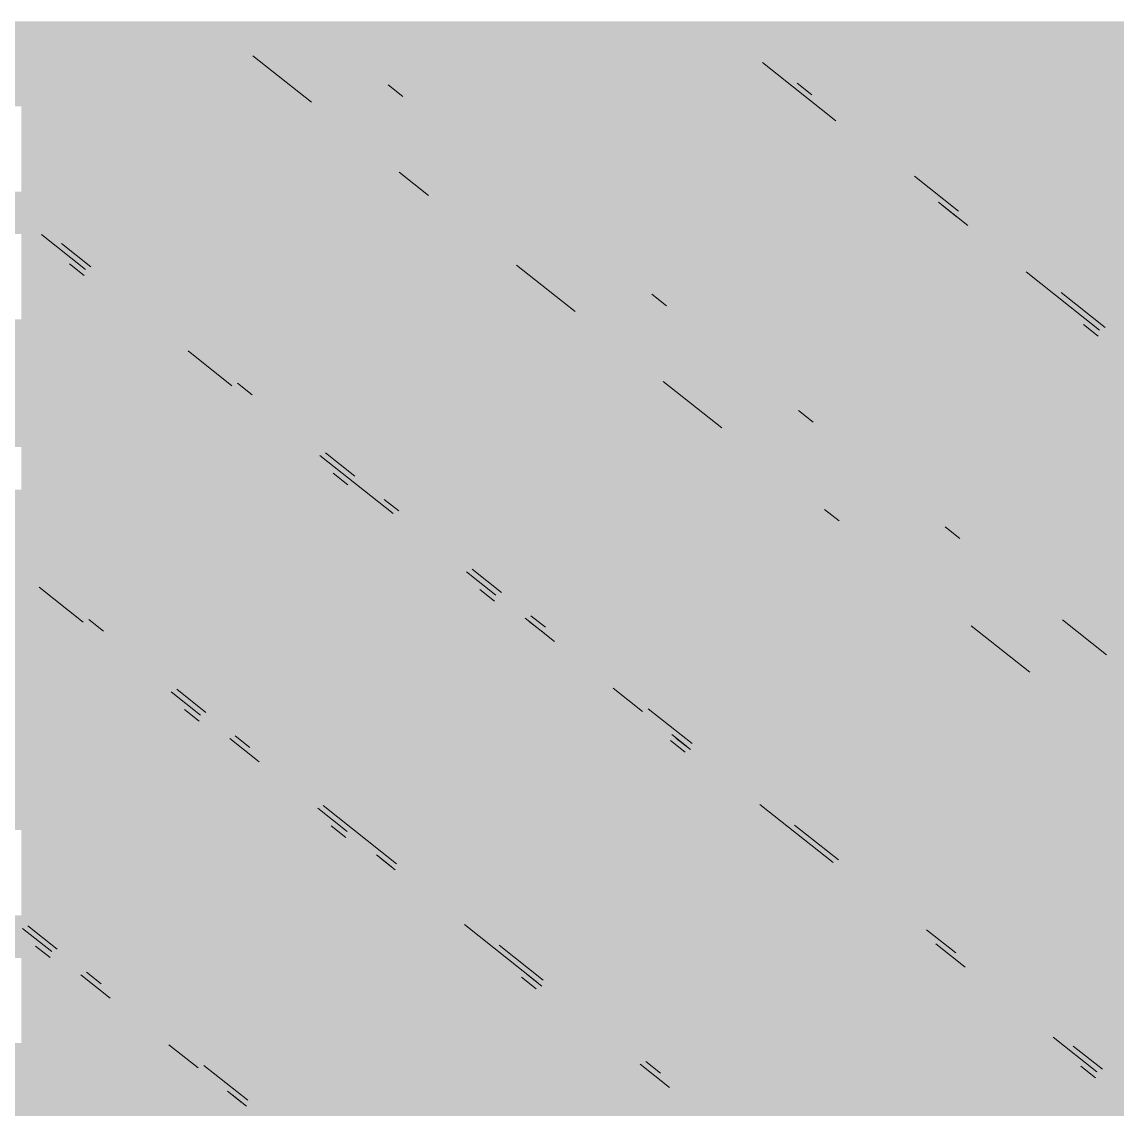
# Model space of a CAD drawing. Header units: millimetres. Extents: x 5 to 1315, y 5 to 292.
# Drawn here: x 1174.11 to 1176.59, y 91.334 to 93.796 of the extents above; entities that cross this region are included whole.
import ezdxf

# ---------------------------------------------------------------- set-up
doc = ezdxf.new("R2010")
doc.units = ezdxf.units.MM
doc.layers.add('EXISTING', color=7, linetype='Continuous')
doc.layers.add('IMAGES', color=7, linetype='Continuous')

# ---------------------------------------------------------------- blocks, each defined once
blk = doc.blocks.new('SHEET_03')
at = {"layer": 'EXISTING', "color": 250, "lineweight": 9}
for p, q in [((274.6327, 93.719), (274.7655, 93.6137)), ((275.7869, 93.7035), (275.9529, 93.5718)), ((274.9723, 93.6269), (274.9392, 93.6533)), ((275.899, 93.6303), (275.8658, 93.6567)), ((274.9646, 93.4556), (275.031, 93.4029)), ((276.231, 93.367), (276.1314, 93.446)), ((276.1853, 93.3874), (276.2517, 93.3348)), ((276.2278, 93.3533), (276.1946, 93.3797)), ((274.1543, 93.3143), (274.2539, 93.2353)), ((274.2664, 93.2412), (274.2, 93.2939)), ((274.2508, 93.2217), (274.2176, 93.248)), ((275.2302, 93.2449), (275.363, 93.1396)), ((276.3844, 93.2294), (276.5504, 93.0977)), ((275.5699, 93.1528), (275.5367, 93.1792)), ((276.5629, 93.1036), (276.4633, 93.1826)), ((276.5473, 93.0841), (276.5141, 93.1104)), ((274.4863, 93.0509), (274.5858, 92.9719)), ((274.6315, 92.9515), (274.5983, 92.9778)), ((275.5622, 92.9815), (275.6949, 92.8762)), ((275.9018, 92.8894), (275.8686, 92.9158)), ((274.8639, 92.7671), (274.7975, 92.8198)), ((274.785, 92.8139), (274.951, 92.6822)), ((274.8483, 92.7476), (274.8151, 92.7739)), ((274.9635, 92.6881), (274.9303, 92.7144)), ((275.9273, 92.6918), (275.9605, 92.6655)), ((276.2338, 92.6261), (276.2006, 92.6524)), ((275.117, 92.5505), (275.1834, 92.4978)), ((275.1959, 92.5037), (275.1295, 92.5564)), ((274.1493, 92.5154), (274.2489, 92.4364)), ((275.1802, 92.4842), (275.147, 92.5105)), ((275.2954, 92.4247), (275.2622, 92.451)), ((274.2946, 92.416), (274.2614, 92.4423)), ((275.2498, 92.4451), (275.3161, 92.3925)), ((275.2923, 92.4111), (275.2591, 92.4374)), ((276.2593, 92.4284), (276.392, 92.323)), ((276.5657, 92.3627), (276.4661, 92.4417)), ((274.4481, 92.2784), (274.5145, 92.2257)), ((274.5269, 92.2316), (274.4606, 92.2843)), ((275.4489, 92.2871), (275.5153, 92.2344)), ((274.5113, 92.2121), (274.4781, 92.2384)), ((275.6274, 92.1613), (275.5278, 92.2403)), ((274.6265, 92.1526), (274.5933, 92.1789)), ((275.5817, 92.1818), (275.6149, 92.1554)), ((274.5808, 92.173), (274.6472, 92.1204)), ((275.6118, 92.1418), (275.5786, 92.1681)), ((275.6243, 92.1477), (275.5911, 92.174)), ((274.78, 92.015), (274.8464, 91.9623)), ((274.9585, 91.8892), (274.7925, 92.0209)), ((275.7809, 92.0237), (275.9469, 91.892)), ((275.9593, 91.8979), (275.8598, 91.9769)), ((274.8433, 91.9487), (274.8101, 91.975)), ((274.9128, 91.9097), (274.946, 91.8833)), ((274.9554, 91.8756), (274.9222, 91.9019)), ((274.1111, 91.7429), (274.1775, 91.6902)), ((274.19, 91.6961), (274.1236, 91.7488)), ((275.112, 91.7516), (275.278, 91.6199)), ((276.2249, 91.6872), (276.1585, 91.7399)), ((275.2904, 91.6258), (275.1909, 91.7048)), ((276.1792, 91.7077), (276.2456, 91.655)), ((274.1744, 91.6766), (274.1412, 91.7029)), ((274.2439, 91.6375), (274.3103, 91.5849)), ((274.2896, 91.6171), (274.2564, 91.6434)), ((275.2748, 91.6063), (275.2416, 91.6326)), ((275.2873, 91.6122), (275.2541, 91.6385)), ((276.4448, 91.4969), (276.5444, 91.4179)), ((274.4431, 91.4795), (274.5095, 91.4268)), ((276.5569, 91.4238), (276.4905, 91.4765)), ((274.6215, 91.3537), (274.522, 91.4327)), ((275.5103, 91.4355), (275.5767, 91.3829)), ((275.556, 91.4151), (275.5228, 91.4414)), ((276.5412, 91.4043), (276.508, 91.4306)), ((274.5759, 91.3742), (274.609, 91.3478)), ((274.6184, 91.3401), (274.5852, 91.3664))]:
    blk.add_line(p, q, dxfattribs=at)
at = {"layer": 'IMAGES', "color": 7}
for points in [[(273.82, 93.7006), (274.3018, 93.7006), (273.82, 93.797), (274.3018, 93.797)], [(274.3018, 93.7006), (274.3982, 93.7006), (274.3018, 93.797), (274.3982, 93.797)], [(274.3982, 93.7006), (274.4945, 93.7006), (274.3982, 93.797), (274.4945, 93.797)], [(274.4945, 93.7006), (274.5909, 93.7006), (274.4945, 93.797), (274.5909, 93.797)], [(274.5909, 93.7006), (274.88, 93.7006), (274.5909, 93.797), (274.88, 93.797)], [(274.88, 93.7006), (274.9764, 93.7006), (274.88, 93.797), (274.9764, 93.797)], [(274.9764, 93.7006), (275.0727, 93.7006), (274.9764, 93.797), (275.0727, 93.797)], [(275.0727, 93.7006), (275.4582, 93.7006), (275.0727, 93.797), (275.4582, 93.797)], [(275.4582, 93.7006), (275.5545, 93.7006), (275.4582, 93.797), (275.5545, 93.797)], [(275.5545, 93.7006), (275.6509, 93.7006), (275.5545, 93.797), (275.6509, 93.797)], [(275.6509, 93.7006), (275.8436, 93.7006), (275.6509, 93.797), (275.8436, 93.797)], [(275.8436, 93.7006), (275.94, 93.7006), (275.8436, 93.797), (275.94, 93.797)], [(275.94, 93.7006), (276.0364, 93.7006), (275.94, 93.797), (276.0364, 93.797)], [(276.0364, 93.7006), (276.6145, 93.7006), (276.0364, 93.797), (276.6145, 93.797)], [(274.0127, 93.6042), (274.4945, 93.6042), (274.0127, 93.7006), (274.4945, 93.7006)], [(274.4945, 93.6042), (274.5909, 93.6042), (274.4945, 93.7006), (274.5909, 93.7006)], [(274.5909, 93.6042), (274.6873, 93.6042), (274.5909, 93.7006), (274.6873, 93.7006)], [(274.6873, 93.6042), (274.7836, 93.6042), (274.6873, 93.7006), (274.7836, 93.7006)], [(274.7836, 93.6042), (274.88, 93.6042), (274.7836, 93.7006), (274.88, 93.7006)], [(274.88, 93.6042), (274.9764, 93.6042), (274.88, 93.7006), (274.9764, 93.7006)], [(274.9764, 93.6042), (275.0727, 93.6042), (274.9764, 93.7006), (275.0727, 93.7006)], [(275.0727, 93.6042), (275.1691, 93.6042), (275.0727, 93.7006), (275.1691, 93.7006)], [(275.1691, 93.6042), (275.6509, 93.6042), (275.1691, 93.7006), (275.6509, 93.7006)], [(275.6509, 93.6042), (275.7473, 93.6042), (275.6509, 93.7006), (275.7473, 93.7006)], [(275.7473, 93.6042), (275.94, 93.6042), (275.7473, 93.7006), (275.94, 93.7006)], [(275.94, 93.6042), (276.0364, 93.6042), (275.94, 93.7006), (276.0364, 93.7006)], [(276.0364, 93.6042), (276.1327, 93.6042), (276.0364, 93.7006), (276.1327, 93.7006)], [(276.1327, 93.6042), (276.6145, 93.6042), (276.1327, 93.7006), (276.6145, 93.7006)], [(274.1091, 93.5078), (274.5909, 93.5078), (274.1091, 93.6042), (274.5909, 93.6042)], [(274.5909, 93.5078), (274.6873, 93.5078), (274.5909, 93.6042), (274.6873, 93.6042)], [(274.6873, 93.5078), (274.7836, 93.5078), (274.6873, 93.6042), (274.7836, 93.6042)], [(274.7836, 93.5078), (274.88, 93.5078), (274.7836, 93.6042), (274.88, 93.6042)], [(274.88, 93.5078), (275.0727, 93.5078), (274.88, 93.6042), (275.0727, 93.6042)], [(275.0727, 93.5078), (275.1691, 93.5078), (275.0727, 93.6042), (275.1691, 93.6042)], [(275.1691, 93.5078), (275.2655, 93.5078), (275.1691, 93.6042), (275.2655, 93.6042)], [(275.2655, 93.5078), (275.3618, 93.5078), (275.2655, 93.6042), (275.3618, 93.6042)], [(275.3618, 93.5078), (275.7473, 93.5078), (275.3618, 93.6042), (275.7473, 93.6042)], [(275.7473, 93.5078), (275.8436, 93.5078), (275.7473, 93.6042), (275.8436, 93.6042)], [(275.8436, 93.5078), (276.0364, 93.5078), (275.8436, 93.6042), (276.0364, 93.6042)], [(276.0364, 93.5078), (276.1327, 93.5078), (276.0364, 93.6042), (276.1327, 93.6042)], [(276.1327, 93.5078), (276.7109, 93.5078), (276.1327, 93.6042), (276.7109, 93.6042)], [(274.1091, 93.4114), (274.2055, 93.4114), (274.1091, 93.5078), (274.2055, 93.5078)], [(274.2055, 93.4114), (274.6873, 93.4114), (274.2055, 93.5078), (274.6873, 93.5078)], [(274.6873, 93.4114), (274.7836, 93.4114), (274.6873, 93.5078), (274.7836, 93.5078)], [(274.7836, 93.4114), (274.88, 93.4114), (274.7836, 93.5078), (274.88, 93.5078)], [(274.88, 93.4114), (275.0727, 93.4114), (274.88, 93.5078), (275.0727, 93.5078)], [(275.0727, 93.4114), (275.1691, 93.4114), (275.0727, 93.5078), (275.1691, 93.5078)], [(275.1691, 93.4114), (275.2655, 93.4114), (275.1691, 93.5078), (275.2655, 93.5078)], [(275.2655, 93.4114), (275.3618, 93.4114), (275.2655, 93.5078), (275.3618, 93.5078)], [(275.3618, 93.4114), (275.8436, 93.4114), (275.3618, 93.5078), (275.8436, 93.5078)], [(275.8436, 93.4114), (275.94, 93.4114), (275.8436, 93.5078), (275.94, 93.5078)], [(275.94, 93.4114), (276.0364, 93.4114), (275.94, 93.5078), (276.0364, 93.5078)], [(276.0364, 93.4114), (276.2291, 93.4114), (276.0364, 93.5078), (276.2291, 93.5078)], [(276.2291, 93.4114), (276.3255, 93.4114), (276.2291, 93.5078), (276.3255, 93.5078)], [(276.3255, 93.4114), (276.8073, 93.4114), (276.3255, 93.5078), (276.8073, 93.5078)], [(274.0127, 93.315), (274.2055, 93.315), (274.0127, 93.4114), (274.2055, 93.4114)], [(274.2055, 93.315), (274.3018, 93.315), (274.2055, 93.4114), (274.3018, 93.4114)], [(274.3018, 93.315), (274.3982, 93.315), (274.3018, 93.4114), (274.3982, 93.4114)], [(274.3982, 93.315), (274.7836, 93.315), (274.3982, 93.4114), (274.7836, 93.4114)], [(274.7836, 93.315), (274.88, 93.315), (274.7836, 93.4114), (274.88, 93.4114)], [(274.88, 93.315), (274.9764, 93.315), (274.88, 93.4114), (274.9764, 93.4114)], [(274.9764, 93.315), (275.0727, 93.315), (274.9764, 93.4114), (275.0727, 93.4114)], [(275.0727, 93.315), (275.2655, 93.315), (275.0727, 93.4114), (275.2655, 93.4114)], [(275.2655, 93.315), (275.3618, 93.315), (275.2655, 93.4114), (275.3618, 93.4114)], [(275.3618, 93.315), (275.4582, 93.315), (275.3618, 93.4114), (275.4582, 93.4114)], [(275.4582, 93.315), (275.5545, 93.315), (275.4582, 93.4114), (275.5545, 93.4114)], [(275.5545, 93.315), (276.0364, 93.315), (275.5545, 93.4114), (276.0364, 93.4114)], [(276.0364, 93.315), (276.1327, 93.315), (276.0364, 93.4114), (276.1327, 93.4114)], [(276.1327, 93.315), (276.3255, 93.315), (276.1327, 93.4114), (276.3255, 93.4114)], [(276.3255, 93.315), (276.4218, 93.315), (276.3255, 93.4114), (276.4218, 93.4114)], [(276.4218, 93.315), (276.5182, 93.315), (276.4218, 93.4114), (276.5182, 93.4114)], [(276.5182, 93.315), (277, 93.315), (276.5182, 93.4114), (277, 93.4114)], [(274.1091, 93.2186), (274.3018, 93.2186), (274.1091, 93.315), (274.3018, 93.315)], [(274.3018, 93.2186), (274.3982, 93.2186), (274.3018, 93.315), (274.3982, 93.315)], [(274.3982, 93.2186), (274.4945, 93.2186), (274.3982, 93.315), (274.4945, 93.315)], [(274.4945, 93.2186), (275.0727, 93.2186), (274.4945, 93.315), (275.0727, 93.315)], [(275.0727, 93.2186), (275.1691, 93.2186), (275.0727, 93.315), (275.1691, 93.315)], [(275.1691, 93.2186), (275.2655, 93.2186), (275.1691, 93.315), (275.2655, 93.315)], [(275.2655, 93.2186), (275.3618, 93.2186), (275.2655, 93.315), (275.3618, 93.315)], [(275.3618, 93.2186), (275.4582, 93.2186), (275.3618, 93.315), (275.4582, 93.315)], [(275.4582, 93.2186), (275.5545, 93.2186), (275.4582, 93.315), (275.5545, 93.315)], [(275.5545, 93.2186), (275.6509, 93.2186), (275.5545, 93.315), (275.6509, 93.315)], [(275.6509, 93.2186), (276.1327, 93.2186), (275.6509, 93.315), (276.1327, 93.315)], [(276.1327, 93.2186), (276.2291, 93.2186), (276.1327, 93.315), (276.2291, 93.315)], [(276.2291, 93.2186), (276.4218, 93.2186), (276.2291, 93.315), (276.4218, 93.315)], [(276.4218, 93.2186), (276.5182, 93.2186), (276.4218, 93.315), (276.5182, 93.315)], [(276.5182, 93.2186), (276.6145, 93.2186), (276.5182, 93.315), (276.6145, 93.315)], [(274.1091, 93.1222), (274.2055, 93.1222), (274.1091, 93.2186), (274.2055, 93.2186)], [(274.2055, 93.1222), (274.3018, 93.1222), (274.2055, 93.2186), (274.3018, 93.2186)], [(274.3018, 93.1222), (274.3982, 93.1222), (274.3018, 93.2186), (274.3982, 93.2186)], [(274.3982, 93.1222), (274.4945, 93.1222), (274.3982, 93.2186), (274.4945, 93.2186)], [(274.4945, 93.1222), (274.5909, 93.1222), (274.4945, 93.2186), (274.5909, 93.2186)], [(274.5909, 93.1222), (275.0727, 93.1222), (274.5909, 93.2186), (275.0727, 93.2186)], [(275.0727, 93.1222), (275.1691, 93.1222), (275.0727, 93.2186), (275.1691, 93.2186)], [(275.1691, 93.1222), (275.2655, 93.1222), (275.1691, 93.2186), (275.2655, 93.2186)], [(275.2655, 93.1222), (275.3618, 93.1222), (275.2655, 93.2186), (275.3618, 93.2186)], [(275.3618, 93.1222), (275.5545, 93.1222), (275.3618, 93.2186), (275.5545, 93.2186)], [(275.5545, 93.1222), (275.6509, 93.1222), (275.5545, 93.2186), (275.6509, 93.2186)], [(275.6509, 93.1222), (275.7473, 93.1222), (275.6509, 93.2186), (275.7473, 93.2186)], [(275.7473, 93.1222), (276.2291, 93.1222), (275.7473, 93.2186), (276.2291, 93.2186)], [(276.2291, 93.1222), (276.3255, 93.1222), (276.2291, 93.2186), (276.3255, 93.2186)], [(276.3255, 93.1222), (276.4218, 93.1222), (276.3255, 93.2186), (276.4218, 93.2186)], [(276.4218, 93.1222), (276.5182, 93.1222), (276.4218, 93.2186), (276.5182, 93.2186)], [(276.5182, 93.1222), (276.6145, 93.1222), (276.5182, 93.2186), (276.6145, 93.2186)], [(273.7236, 93.0258), (274.2055, 93.0258), (273.7236, 93.1222), (274.2055, 93.1222)], [(274.2055, 93.0258), (274.3018, 93.0258), (274.2055, 93.1222), (274.3018, 93.1222)], [(274.3018, 93.0258), (274.3982, 93.0258), (274.3018, 93.1222), (274.3982, 93.1222)], [(274.3982, 93.0258), (274.4945, 93.0258), (274.3982, 93.1222), (274.4945, 93.1222)], [(274.4945, 93.0258), (274.5909, 93.0258), (274.4945, 93.1222), (274.5909, 93.1222)], [(274.5909, 93.0258), (275.1691, 93.0258), (274.5909, 93.1222), (275.1691, 93.1222)], [(275.1691, 93.0258), (275.2655, 93.0258), (275.1691, 93.1222), (275.2655, 93.1222)], [(275.2655, 93.0258), (275.3618, 93.0258), (275.2655, 93.1222), (275.3618, 93.1222)], [(275.3618, 93.0258), (275.4582, 93.0258), (275.3618, 93.1222), (275.4582, 93.1222)], [(275.4582, 93.0258), (275.5545, 93.0258), (275.4582, 93.1222), (275.5545, 93.1222)], [(275.5545, 93.0258), (275.7473, 93.0258), (275.5545, 93.1222), (275.7473, 93.1222)], [(275.7473, 93.0258), (275.8436, 93.0258), (275.7473, 93.1222), (275.8436, 93.1222)], [(275.8436, 93.0258), (275.94, 93.0258), (275.8436, 93.1222), (275.94, 93.1222)], [(275.94, 93.0258), (276.3255, 93.0258), (275.94, 93.1222), (276.3255, 93.1222)], [(276.3255, 93.0258), (276.4218, 93.0258), (276.3255, 93.1222), (276.4218, 93.1222)], [(276.4218, 93.0258), (276.5182, 93.0258), (276.4218, 93.1222), (276.5182, 93.1222)], [(276.5182, 93.0258), (276.6145, 93.0258), (276.5182, 93.1222), (276.6145, 93.1222)], [(273.82, 92.9294), (274.3018, 92.9294), (273.82, 93.0258), (274.3018, 93.0258)], [(274.3018, 92.9294), (274.3982, 92.9294), (274.3018, 93.0258), (274.3982, 93.0258)], [(274.3982, 92.9294), (274.4945, 92.9294), (274.3982, 93.0258), (274.4945, 93.0258)], [(274.4945, 92.9294), (274.6873, 92.9294), (274.4945, 93.0258), (274.6873, 93.0258)], [(274.6873, 92.9294), (275.3618, 92.9294), (274.6873, 93.0258), (275.3618, 93.0258)], [(275.3618, 92.9294), (275.4582, 92.9294), (275.3618, 93.0258), (275.4582, 93.0258)], [(275.4582, 92.9294), (275.6509, 92.9294), (275.4582, 93.0258), (275.6509, 93.0258)], [(275.6509, 92.9294), (275.7473, 92.9294), (275.6509, 93.0258), (275.7473, 93.0258)], [(275.7473, 92.9294), (275.8436, 92.9294), (275.7473, 93.0258), (275.8436, 93.0258)], [(275.8436, 92.9294), (275.94, 92.9294), (275.8436, 93.0258), (275.94, 93.0258)], [(275.94, 92.9294), (276.0364, 92.9294), (275.94, 93.0258), (276.0364, 93.0258)], [(276.0364, 92.9294), (276.5182, 92.9294), (276.0364, 93.0258), (276.5182, 93.0258)], [(276.5182, 92.9294), (276.6145, 92.9294), (276.5182, 93.0258), (276.6145, 93.0258)], [(273.9164, 92.833), (274.4945, 92.833), (273.9164, 92.9294), (274.4945, 92.9294)], [(274.4945, 92.833), (274.5909, 92.833), (274.4945, 92.9294), (274.5909, 92.9294)], [(274.5909, 92.833), (274.6873, 92.833), (274.5909, 92.9294), (274.6873, 92.9294)], [(274.6873, 92.833), (274.7836, 92.833), (274.6873, 92.9294), (274.7836, 92.9294)], [(274.7836, 92.833), (274.88, 92.833), (274.7836, 92.9294), (274.88, 92.9294)], [(274.88, 92.833), (275.4582, 92.833), (274.88, 92.9294), (275.4582, 92.9294)], [(275.4582, 92.833), (275.5545, 92.833), (275.4582, 92.9294), (275.5545, 92.9294)], [(275.5545, 92.833), (275.6509, 92.833), (275.5545, 92.9294), (275.6509, 92.9294)], [(275.6509, 92.833), (275.7473, 92.833), (275.6509, 92.9294), (275.7473, 92.9294)], [(275.7473, 92.833), (275.8436, 92.833), (275.7473, 92.9294), (275.8436, 92.9294)], [(275.8436, 92.833), (275.94, 92.833), (275.8436, 92.9294), (275.94, 92.9294)], [(275.94, 92.833), (276.0364, 92.833), (275.94, 92.9294), (276.0364, 92.9294)], [(276.0364, 92.833), (276.1327, 92.833), (276.0364, 92.9294), (276.1327, 92.9294)], [(276.1327, 92.833), (276.2291, 92.833), (276.1327, 92.9294), (276.2291, 92.9294)], [(276.2291, 92.833), (276.6145, 92.833), (276.2291, 92.9294), (276.6145, 92.9294)], [(274.1091, 92.7366), (274.5909, 92.7366), (274.1091, 92.833), (274.5909, 92.833)], [(274.5909, 92.7366), (274.6873, 92.7366), (274.5909, 92.833), (274.6873, 92.833)], [(274.6873, 92.7366), (274.7836, 92.7366), (274.6873, 92.833), (274.7836, 92.833)], [(274.7836, 92.7366), (274.88, 92.7366), (274.7836, 92.833), (274.88, 92.833)], [(274.88, 92.7366), (274.9764, 92.7366), (274.88, 92.833), (274.9764, 92.833)], [(274.9764, 92.7366), (275.0727, 92.7366), (274.9764, 92.833), (275.0727, 92.833)], [(275.0727, 92.7366), (275.5545, 92.7366), (275.0727, 92.833), (275.5545, 92.833)], [(275.5545, 92.7366), (275.6509, 92.7366), (275.5545, 92.833), (275.6509, 92.833)], [(275.6509, 92.7366), (275.7473, 92.7366), (275.6509, 92.833), (275.7473, 92.833)], [(275.7473, 92.7366), (275.8436, 92.7366), (275.7473, 92.833), (275.8436, 92.833)], [(275.8436, 92.7366), (275.94, 92.7366), (275.8436, 92.833), (275.94, 92.833)], [(275.94, 92.7366), (276.0364, 92.7366), (275.94, 92.833), (276.0364, 92.833)], [(276.0364, 92.7366), (276.1327, 92.7366), (276.0364, 92.833), (276.1327, 92.833)], [(276.1327, 92.7366), (276.2291, 92.7366), (276.1327, 92.833), (276.2291, 92.833)], [(276.2291, 92.7366), (276.3255, 92.7366), (276.2291, 92.833), (276.3255, 92.833)], [(276.3255, 92.7366), (276.7109, 92.7366), (276.3255, 92.833), (276.7109, 92.833)], [(274.0127, 92.6402), (274.2055, 92.6402), (274.0127, 92.7366), (274.2055, 92.7366)], [(274.2055, 92.6402), (274.6873, 92.6402), (274.2055, 92.7366), (274.6873, 92.7366)], [(274.6873, 92.6402), (274.7836, 92.6402), (274.6873, 92.7366), (274.7836, 92.7366)], [(274.7836, 92.6402), (274.88, 92.6402), (274.7836, 92.7366), (274.88, 92.7366)], [(274.88, 92.6402), (274.9764, 92.6402), (274.88, 92.7366), (274.9764, 92.7366)], [(274.9764, 92.6402), (275.0727, 92.6402), (274.9764, 92.7366), (275.0727, 92.7366)], [(275.0727, 92.6402), (275.1691, 92.6402), (275.0727, 92.7366), (275.1691, 92.7366)], [(275.1691, 92.6402), (275.2655, 92.6402), (275.1691, 92.7366), (275.2655, 92.7366)], [(275.2655, 92.6402), (275.6509, 92.6402), (275.2655, 92.7366), (275.6509, 92.7366)], [(275.6509, 92.6402), (275.7473, 92.6402), (275.6509, 92.7366), (275.7473, 92.7366)], [(275.7473, 92.6402), (275.8436, 92.6402), (275.7473, 92.7366), (275.8436, 92.7366)], [(275.8436, 92.6402), (275.94, 92.6402), (275.8436, 92.7366), (275.94, 92.7366)], [(275.94, 92.6402), (276.0364, 92.6402), (275.94, 92.7366), (276.0364, 92.7366)], [(276.0364, 92.6402), (276.1327, 92.6402), (276.0364, 92.7366), (276.1327, 92.7366)], [(276.1327, 92.6402), (276.2291, 92.6402), (276.1327, 92.7366), (276.2291, 92.7366)], [(276.2291, 92.6402), (276.4218, 92.6402), (276.2291, 92.7366), (276.4218, 92.7366)], [(276.4218, 92.6402), (276.8073, 92.6402), (276.4218, 92.7366), (276.8073, 92.7366)], [(274.0127, 92.4474), (274.2055, 92.4474), (274.0127, 92.6402), (274.2055, 92.6402)], [(274.2055, 92.5438), (274.3018, 92.5438), (274.2055, 92.6402), (274.3018, 92.6402)], [(274.3018, 92.5438), (274.7836, 92.5438), (274.3018, 92.6402), (274.7836, 92.6402)], [(274.7836, 92.5438), (274.88, 92.5438), (274.7836, 92.6402), (274.88, 92.6402)], [(274.88, 92.5438), (274.9764, 92.5438), (274.88, 92.6402), (274.9764, 92.6402)], [(274.9764, 92.5438), (275.1691, 92.5438), (274.9764, 92.6402), (275.1691, 92.6402)], [(275.1691, 92.5438), (275.2655, 92.5438), (275.1691, 92.6402), (275.2655, 92.6402)], [(275.2655, 92.5438), (275.3618, 92.5438), (275.2655, 92.6402), (275.3618, 92.6402)], [(275.3618, 92.5438), (275.7473, 92.5438), (275.3618, 92.6402), (275.7473, 92.6402)], [(275.7473, 92.5438), (275.94, 92.5438), (275.7473, 92.6402), (275.94, 92.6402)], [(275.94, 92.5438), (276.0364, 92.5438), (275.94, 92.6402), (276.0364, 92.6402)], [(276.0364, 92.4474), (276.2291, 92.4474), (276.0364, 92.6402), (276.2291, 92.6402)], [(276.2291, 92.5438), (276.3255, 92.5438), (276.2291, 92.6402), (276.3255, 92.6402)], [(276.3255, 92.5438), (276.4218, 92.5438), (276.3255, 92.6402), (276.4218, 92.6402)], [(276.4218, 92.5438), (276.5182, 92.5438), (276.4218, 92.6402), (276.5182, 92.6402)], [(276.5182, 92.5438), (277.0964, 92.5438), (276.5182, 92.6402), (277.0964, 92.6402)], [(274.2055, 92.4474), (274.3018, 92.4474), (274.2055, 92.5438), (274.3018, 92.5438)], [(274.3018, 92.4474), (274.3982, 92.4474), (274.3018, 92.5438), (274.3982, 92.5438)], [(274.3982, 92.4474), (274.9764, 92.4474), (274.3982, 92.5438), (274.9764, 92.5438)], [(274.9764, 92.4474), (275.0727, 92.4474), (274.9764, 92.5438), (275.0727, 92.5438)], [(275.0727, 92.4474), (275.2655, 92.4474), (275.0727, 92.5438), (275.2655, 92.5438)], [(275.2655, 92.4474), (275.3618, 92.4474), (275.2655, 92.5438), (275.3618, 92.5438)], [(275.3618, 92.4474), (275.4582, 92.4474), (275.3618, 92.5438), (275.4582, 92.5438)], [(275.4582, 92.4474), (275.8436, 92.4474), (275.4582, 92.5438), (275.8436, 92.5438)], [(275.8436, 92.4474), (275.94, 92.4474), (275.8436, 92.5438), (275.94, 92.5438)], [(275.94, 92.4474), (276.0364, 92.4474), (275.94, 92.5438), (276.0364, 92.5438)], [(276.2291, 92.4474), (276.3255, 92.4474), (276.2291, 92.5438), (276.3255, 92.5438)], [(276.3255, 92.4474), (276.4218, 92.4474), (276.3255, 92.5438), (276.4218, 92.5438)], [(276.4218, 92.4474), (276.5182, 92.4474), (276.4218, 92.5438), (276.5182, 92.5438)], [(276.5182, 92.4474), (276.6145, 92.4474), (276.5182, 92.5438), (276.6145, 92.5438)], [(274.0127, 92.351), (274.2055, 92.351), (274.0127, 92.4474), (274.2055, 92.4474)], [(274.2055, 92.351), (274.3982, 92.351), (274.2055, 92.4474), (274.3982, 92.4474)], [(274.3982, 92.351), (274.4945, 92.351), (274.3982, 92.4474), (274.4945, 92.4474)], [(274.4945, 92.351), (274.5909, 92.351), (274.4945, 92.4474), (274.5909, 92.4474)], [(274.5909, 92.351), (275.0727, 92.351), (274.5909, 92.4474), (275.0727, 92.4474)], [(275.0727, 92.351), (275.1691, 92.351), (275.0727, 92.4474), (275.1691, 92.4474)], [(275.1691, 92.351), (275.3618, 92.351), (275.1691, 92.4474), (275.3618, 92.4474)], [(275.3618, 92.351), (275.4582, 92.351), (275.3618, 92.4474), (275.4582, 92.4474)], [(275.4582, 92.351), (275.5545, 92.351), (275.4582, 92.4474), (275.5545, 92.4474)], [(275.5545, 92.351), (275.94, 92.351), (275.5545, 92.4474), (275.94, 92.4474)], [(275.94, 92.351), (276.2291, 92.351), (275.94, 92.4474), (276.2291, 92.4474)], [(276.2291, 92.351), (276.3255, 92.351), (276.2291, 92.4474), (276.3255, 92.4474)], [(276.3255, 92.351), (276.4218, 92.351), (276.3255, 92.4474), (276.4218, 92.4474)], [(276.4218, 92.351), (276.5182, 92.351), (276.4218, 92.4474), (276.5182, 92.4474)], [(276.5182, 92.351), (276.6145, 92.351), (276.5182, 92.4474), (276.6145, 92.4474)], [(273.6273, 92.2546), (274.2055, 92.2546), (273.6273, 92.351), (274.2055, 92.351)], [(274.2055, 92.2546), (274.3018, 92.2546), (274.2055, 92.351), (274.3018, 92.351)], [(274.3018, 92.2546), (274.3982, 92.2546), (274.3018, 92.351), (274.3982, 92.351)], [(274.3982, 92.2546), (274.4945, 92.2546), (274.3982, 92.351), (274.4945, 92.351)], [(274.4945, 92.2546), (274.5909, 92.2546), (274.4945, 92.351), (274.5909, 92.351)], [(274.5909, 92.2546), (274.6873, 92.2546), (274.5909, 92.351), (274.6873, 92.351)], [(274.6873, 92.2546), (275.1691, 92.2546), (274.6873, 92.351), (275.1691, 92.351)], [(275.1691, 92.2546), (275.2655, 92.2546), (275.1691, 92.351), (275.2655, 92.351)], [(275.2655, 92.2546), (275.3618, 92.2546), (275.2655, 92.351), (275.3618, 92.351)], [(275.3618, 92.2546), (275.4582, 92.2546), (275.3618, 92.351), (275.4582, 92.351)], [(275.4582, 92.2546), (275.5545, 92.2546), (275.4582, 92.351), (275.5545, 92.351)], [(275.5545, 92.2546), (276.1327, 92.2546), (275.5545, 92.351), (276.1327, 92.351)], [(276.1327, 92.2546), (276.2291, 92.2546), (276.1327, 92.351), (276.2291, 92.351)], [(276.2291, 92.2546), (276.3255, 92.2546), (276.2291, 92.351), (276.3255, 92.351)], [(276.3255, 92.2546), (276.4218, 92.2546), (276.3255, 92.351), (276.4218, 92.351)], [(276.4218, 92.2546), (276.5182, 92.2546), (276.4218, 92.351), (276.5182, 92.351)], [(276.5182, 92.2546), (276.6145, 92.2546), (276.5182, 92.351), (276.6145, 92.351)], [(273.82, 92.1582), (274.3018, 92.1582), (273.82, 92.2546), (274.3018, 92.2546)], [(274.3018, 92.1582), (274.3982, 92.1582), (274.3018, 92.2546), (274.3982, 92.2546)], [(274.3982, 92.1582), (274.4945, 92.1582), (274.3982, 92.2546), (274.4945, 92.2546)], [(274.4945, 92.1582), (274.5909, 92.1582), (274.4945, 92.2546), (274.5909, 92.2546)], [(274.5909, 92.1582), (274.6873, 92.1582), (274.5909, 92.2546), (274.6873, 92.2546)], [(274.6873, 92.1582), (274.7836, 92.1582), (274.6873, 92.2546), (274.7836, 92.2546)], [(274.7836, 92.1582), (275.3618, 92.1582), (274.7836, 92.2546), (275.3618, 92.2546)], [(275.3618, 92.1582), (275.4582, 92.1582), (275.3618, 92.2546), (275.4582, 92.2546)], [(275.4582, 92.1582), (275.6509, 92.1582), (275.4582, 92.2546), (275.6509, 92.2546)], [(275.6509, 92.1582), (275.7473, 92.1582), (275.6509, 92.2546), (275.7473, 92.2546)], [(275.7473, 92.1582), (275.8436, 92.1582), (275.7473, 92.2546), (275.8436, 92.2546)], [(275.8436, 92.1582), (276.2291, 92.1582), (275.8436, 92.2546), (276.2291, 92.2546)], [(276.2291, 92.1582), (276.3255, 92.1582), (276.2291, 92.2546), (276.3255, 92.2546)], [(276.3255, 92.1582), (276.4218, 92.1582), (276.3255, 92.2546), (276.4218, 92.2546)], [(276.4218, 92.1582), (276.5182, 92.1582), (276.4218, 92.2546), (276.5182, 92.2546)], [(276.5182, 92.1582), (276.6145, 92.1582), (276.5182, 92.2546), (276.6145, 92.2546)], [(273.9164, 92.0618), (274.3982, 92.0618), (273.9164, 92.1582), (274.3982, 92.1582)], [(274.3982, 92.0618), (274.4945, 92.0618), (274.3982, 92.1582), (274.4945, 92.1582)], [(274.4945, 92.0618), (274.5909, 92.0618), (274.4945, 92.1582), (274.5909, 92.1582)], [(274.5909, 92.0618), (274.6873, 92.0618), (274.5909, 92.1582), (274.6873, 92.1582)], [(274.6873, 92.0618), (274.7836, 92.0618), (274.6873, 92.1582), (274.7836, 92.1582)], [(274.7836, 92.0618), (274.88, 92.0618), (274.7836, 92.1582), (274.88, 92.1582)], [(274.88, 92.0618), (275.5545, 92.0618), (274.88, 92.1582), (275.5545, 92.1582)], [(275.5545, 92.0618), (275.8436, 92.0618), (275.5545, 92.1582), (275.8436, 92.1582)], [(275.8436, 92.0618), (275.94, 92.0618), (275.8436, 92.1582), (275.94, 92.1582)], [(275.94, 92.0618), (276.4218, 92.0618), (275.94, 92.1582), (276.4218, 92.1582)], [(276.4218, 92.0618), (276.5182, 92.0618), (276.4218, 92.1582), (276.5182, 92.1582)], [(276.5182, 92.0618), (276.6145, 92.0618), (276.5182, 92.1582), (276.6145, 92.1582)], [(274.0127, 91.9654), (274.4945, 91.9654), (274.0127, 92.0618), (274.4945, 92.0618)], [(274.4945, 91.9654), (274.5909, 91.9654), (274.4945, 92.0618), (274.5909, 92.0618)], [(274.5909, 91.9654), (274.6873, 91.9654), (274.5909, 92.0618), (274.6873, 92.0618)], [(274.6873, 91.9654), (274.7836, 91.9654), (274.6873, 92.0618), (274.7836, 92.0618)], [(274.7836, 91.9654), (274.88, 91.9654), (274.7836, 92.0618), (274.88, 92.0618)], [(274.88, 91.9654), (274.9764, 91.9654), (274.88, 92.0618), (274.9764, 92.0618)], [(274.9764, 91.9654), (275.0727, 91.9654), (274.9764, 92.0618), (275.0727, 92.0618)], [(275.0727, 91.9654), (275.5545, 91.9654), (275.0727, 92.0618), (275.5545, 92.0618)], [(275.5545, 91.9654), (275.6509, 91.9654), (275.5545, 92.0618), (275.6509, 92.0618)], [(275.6509, 91.9654), (275.7473, 91.9654), (275.6509, 92.0618), (275.7473, 92.0618)], [(275.7473, 91.9654), (275.94, 91.9654), (275.7473, 92.0618), (275.94, 92.0618)], [(275.94, 91.9654), (276.0364, 91.9654), (275.94, 92.0618), (276.0364, 92.0618)], [(276.0364, 91.9654), (276.5182, 91.9654), (276.0364, 92.0618), (276.5182, 92.0618)], [(276.5182, 91.9654), (276.6145, 91.9654), (276.5182, 92.0618), (276.6145, 92.0618)], [(274.1091, 91.869), (274.5909, 91.869), (274.1091, 91.9654), (274.5909, 91.9654)], [(274.5909, 91.869), (274.6873, 91.869), (274.5909, 91.9654), (274.6873, 91.9654)], [(274.6873, 91.869), (274.7836, 91.869), (274.6873, 91.9654), (274.7836, 91.9654)], [(274.7836, 91.869), (274.9764, 91.869), (274.7836, 91.9654), (274.9764, 91.9654)], [(274.9764, 91.869), (275.0727, 91.869), (274.9764, 91.9654), (275.0727, 91.9654)], [(275.0727, 91.869), (275.1691, 91.869), (275.0727, 91.9654), (275.1691, 91.9654)], [(275.1691, 91.869), (275.6509, 91.869), (275.1691, 91.9654), (275.6509, 91.9654)], [(275.6509, 91.869), (275.7473, 91.869), (275.6509, 91.9654), (275.7473, 91.9654)], [(275.7473, 91.869), (275.8436, 91.869), (275.7473, 91.9654), (275.8436, 91.9654)], [(275.8436, 91.869), (276.0364, 91.869), (275.8436, 91.9654), (276.0364, 91.9654)], [(276.0364, 91.869), (276.1327, 91.869), (276.0364, 91.9654), (276.1327, 91.9654)], [(276.1327, 91.869), (276.6145, 91.869), (276.1327, 91.9654), (276.6145, 91.9654)], [(274.1091, 91.7726), (274.2055, 91.7726), (274.1091, 91.869), (274.2055, 91.869)], [(274.2055, 91.7726), (274.3018, 91.7726), (274.2055, 91.869), (274.3018, 91.869)], [(274.3018, 91.7726), (274.7836, 91.7726), (274.3018, 91.869), (274.7836, 91.869)], [(274.7836, 91.7726), (274.88, 91.7726), (274.7836, 91.869), (274.88, 91.869)], [(274.88, 91.7726), (274.9764, 91.7726), (274.88, 91.869), (274.9764, 91.869)], [(274.9764, 91.7726), (275.0727, 91.7726), (274.9764, 91.869), (275.0727, 91.869)], [(275.0727, 91.7726), (275.1691, 91.7726), (275.0727, 91.869), (275.1691, 91.869)], [(275.1691, 91.7726), (275.2655, 91.7726), (275.1691, 91.869), (275.2655, 91.869)], [(275.2655, 91.7726), (275.7473, 91.7726), (275.2655, 91.869), (275.7473, 91.869)], [(275.7473, 91.7726), (275.8436, 91.7726), (275.7473, 91.869), (275.8436, 91.869)], [(275.8436, 91.7726), (275.94, 91.7726), (275.8436, 91.869), (275.94, 91.869)], [(275.94, 91.7726), (276.1327, 91.7726), (275.94, 91.869), (276.1327, 91.869)], [(276.1327, 91.7726), (276.2291, 91.7726), (276.1327, 91.869), (276.2291, 91.869)], [(276.2291, 91.7726), (276.3255, 91.7726), (276.2291, 91.869), (276.3255, 91.869)], [(276.3255, 91.7726), (276.8073, 91.7726), (276.3255, 91.869), (276.8073, 91.869)], [(274.0127, 91.6762), (274.2055, 91.6762), (274.0127, 91.7726), (274.2055, 91.7726)], [(274.2055, 91.6762), (274.3018, 91.6762), (274.2055, 91.7726), (274.3018, 91.7726)], [(274.3018, 91.6762), (274.3982, 91.6762), (274.3018, 91.7726), (274.3982, 91.7726)], [(274.3982, 91.6762), (274.88, 91.6762), (274.3982, 91.7726), (274.88, 91.7726)], [(274.88, 91.6762), (274.9764, 91.6762), (274.88, 91.7726), (274.9764, 91.7726)], [(274.9764, 91.6762), (275.0727, 91.6762), (274.9764, 91.7726), (275.0727, 91.7726)], [(275.0727, 91.6762), (275.2655, 91.6762), (275.0727, 91.7726), (275.2655, 91.7726)], [(275.2655, 91.6762), (275.8436, 91.6762), (275.2655, 91.7726), (275.8436, 91.7726)], [(275.8436, 91.6762), (275.94, 91.6762), (275.8436, 91.7726), (275.94, 91.7726)], [(275.94, 91.6762), (276.0364, 91.6762), (275.94, 91.7726), (276.0364, 91.7726)], [(276.0364, 91.6762), (276.1327, 91.6762), (276.0364, 91.7726), (276.1327, 91.7726)], [(276.1327, 91.6762), (276.2291, 91.6762), (276.1327, 91.7726), (276.2291, 91.7726)], [(276.2291, 91.6762), (276.3255, 91.6762), (276.2291, 91.7726), (276.3255, 91.7726)], [(276.3255, 91.6762), (276.4218, 91.6762), (276.3255, 91.7726), (276.4218, 91.7726)], [(276.4218, 91.6762), (276.9036, 91.6762), (276.4218, 91.7726), (276.9036, 91.7726)], [(274.1091, 91.5798), (274.2055, 91.5798), (274.1091, 91.6762), (274.2055, 91.6762)], [(274.2055, 91.5798), (274.3018, 91.5798), (274.2055, 91.6762), (274.3018, 91.6762)], [(274.3018, 91.5798), (274.3982, 91.5798), (274.3018, 91.6762), (274.3982, 91.6762)], [(274.3982, 91.5798), (274.4945, 91.5798), (274.3982, 91.6762), (274.4945, 91.6762)], [(274.4945, 91.5798), (275.0727, 91.5798), (274.4945, 91.6762), (275.0727, 91.6762)], [(275.0727, 91.5798), (275.1691, 91.5798), (275.0727, 91.6762), (275.1691, 91.6762)], [(275.1691, 91.5798), (275.3618, 91.5798), (275.1691, 91.6762), (275.3618, 91.6762)], [(275.3618, 91.5798), (275.4582, 91.5798), (275.3618, 91.6762), (275.4582, 91.6762)], [(275.4582, 91.5798), (275.5545, 91.5798), (275.4582, 91.6762), (275.5545, 91.6762)], [(275.5545, 91.5798), (276.0364, 91.5798), (275.5545, 91.6762), (276.0364, 91.6762)], [(276.0364, 91.5798), (276.1327, 91.5798), (276.0364, 91.6762), (276.1327, 91.6762)], [(276.1327, 91.5798), (276.2291, 91.5798), (276.1327, 91.6762), (276.2291, 91.6762)], [(276.2291, 91.5798), (276.3255, 91.5798), (276.2291, 91.6762), (276.3255, 91.6762)], [(276.3255, 91.5798), (276.4218, 91.5798), (276.3255, 91.6762), (276.4218, 91.6762)], [(276.4218, 91.5798), (276.5182, 91.5798), (276.4218, 91.6762), (276.5182, 91.6762)], [(276.5182, 91.5798), (277, 91.5798), (276.5182, 91.6762), (277, 91.6762)], [(274.1091, 91.4834), (274.2055, 91.4834), (274.1091, 91.5798), (274.2055, 91.5798)], [(274.2055, 91.4834), (274.3018, 91.4834), (274.2055, 91.5798), (274.3018, 91.5798)], [(274.3018, 91.4834), (274.3982, 91.4834), (274.3018, 91.5798), (274.3982, 91.5798)], [(274.3982, 91.4834), (274.4945, 91.4834), (274.3982, 91.5798), (274.4945, 91.5798)], [(274.4945, 91.4834), (274.5909, 91.4834), (274.4945, 91.5798), (274.5909, 91.5798)], [(274.5909, 91.4834), (274.6873, 91.4834), (274.5909, 91.5798), (274.6873, 91.5798)], [(274.6873, 91.4834), (275.1691, 91.4834), (274.6873, 91.5798), (275.1691, 91.5798)], [(275.1691, 91.4834), (275.2655, 91.4834), (275.1691, 91.5798), (275.2655, 91.5798)], [(275.2655, 91.4834), (275.3618, 91.4834), (275.2655, 91.5798), (275.3618, 91.5798)], [(275.3618, 91.4834), (275.5545, 91.4834), (275.3618, 91.5798), (275.5545, 91.5798)], [(275.5545, 91.4834), (275.6509, 91.4834), (275.5545, 91.5798), (275.6509, 91.5798)], [(275.6509, 91.4834), (276.1327, 91.4834), (275.6509, 91.5798), (276.1327, 91.5798)], [(276.1327, 91.4834), (276.2291, 91.4834), (276.1327, 91.5798), (276.2291, 91.5798)], [(276.2291, 91.4834), (276.3255, 91.4834), (276.2291, 91.5798), (276.3255, 91.5798)], [(276.3255, 91.4834), (276.4218, 91.4834), (276.3255, 91.5798), (276.4218, 91.5798)], [(276.4218, 91.4834), (276.5182, 91.4834), (276.4218, 91.5798), (276.5182, 91.5798)], [(276.5182, 91.4834), (276.6145, 91.4834), (276.5182, 91.5798), (276.6145, 91.5798)], [(273.7236, 91.387), (274.2055, 91.387), (273.7236, 91.4834), (274.2055, 91.4834)], [(274.2055, 91.387), (274.3018, 91.387), (274.2055, 91.4834), (274.3018, 91.4834)], [(274.3018, 91.387), (274.3982, 91.387), (274.3018, 91.4834), (274.3982, 91.4834)], [(274.3982, 91.387), (274.5909, 91.387), (274.3982, 91.4834), (274.5909, 91.4834)], [(274.5909, 91.387), (274.6873, 91.387), (274.5909, 91.4834), (274.6873, 91.4834)], [(274.6873, 91.387), (274.7836, 91.387), (274.6873, 91.4834), (274.7836, 91.4834)], [(274.7836, 91.387), (275.2655, 91.387), (274.7836, 91.4834), (275.2655, 91.4834)], [(275.2655, 91.387), (275.3618, 91.387), (275.2655, 91.4834), (275.3618, 91.4834)], [(275.3618, 91.387), (275.4582, 91.387), (275.3618, 91.4834), (275.4582, 91.4834)], [(275.4582, 91.387), (275.6509, 91.387), (275.4582, 91.4834), (275.6509, 91.4834)], [(275.6509, 91.387), (275.7473, 91.387), (275.6509, 91.4834), (275.7473, 91.4834)], [(275.7473, 91.387), (276.3255, 91.387), (275.7473, 91.4834), (276.3255, 91.4834)], [(276.3255, 91.387), (276.4218, 91.387), (276.3255, 91.4834), (276.4218, 91.4834)], [(276.4218, 91.387), (276.6145, 91.387), (276.4218, 91.4834), (276.6145, 91.4834)], [(273.9164, 91.2906), (274.3982, 91.2906), (273.9164, 91.387), (274.3982, 91.387)], [(274.3982, 91.2906), (274.4945, 91.2906), (274.3982, 91.387), (274.4945, 91.387)], [(274.4945, 91.2906), (274.6873, 91.2906), (274.4945, 91.387), (274.6873, 91.387)], [(274.6873, 91.2906), (274.7836, 91.2906), (274.6873, 91.387), (274.7836, 91.387)], [(274.7836, 91.2906), (275.3618, 91.2906), (274.7836, 91.387), (275.3618, 91.387)], [(275.3618, 91.2906), (275.4582, 91.2906), (275.3618, 91.387), (275.4582, 91.387)], [(275.4582, 91.2906), (275.5545, 91.2906), (275.4582, 91.387), (275.5545, 91.387)], [(275.5545, 91.2906), (275.6509, 91.2906), (275.5545, 91.387), (275.6509, 91.387)], [(275.6509, 91.2906), (275.7473, 91.2906), (275.6509, 91.387), (275.7473, 91.387)], [(275.7473, 91.2906), (275.8436, 91.2906), (275.7473, 91.387), (275.8436, 91.387)], [(275.8436, 91.2906), (275.94, 91.2906), (275.8436, 91.387), (275.94, 91.387)], [(275.94, 91.2906), (276.5182, 91.2906), (275.94, 91.387), (276.5182, 91.387)], [(276.5182, 91.2906), (276.6145, 91.2906), (276.5182, 91.387), (276.6145, 91.387)]]:
    blk.add_solid(points, dxfattribs=at)

msp = doc.modelspace()

# ---------------------------------------------------------------- block references
msp.add_blockref('SHEET_03', (900, 0))

doc.saveas('drawing.dxf')
